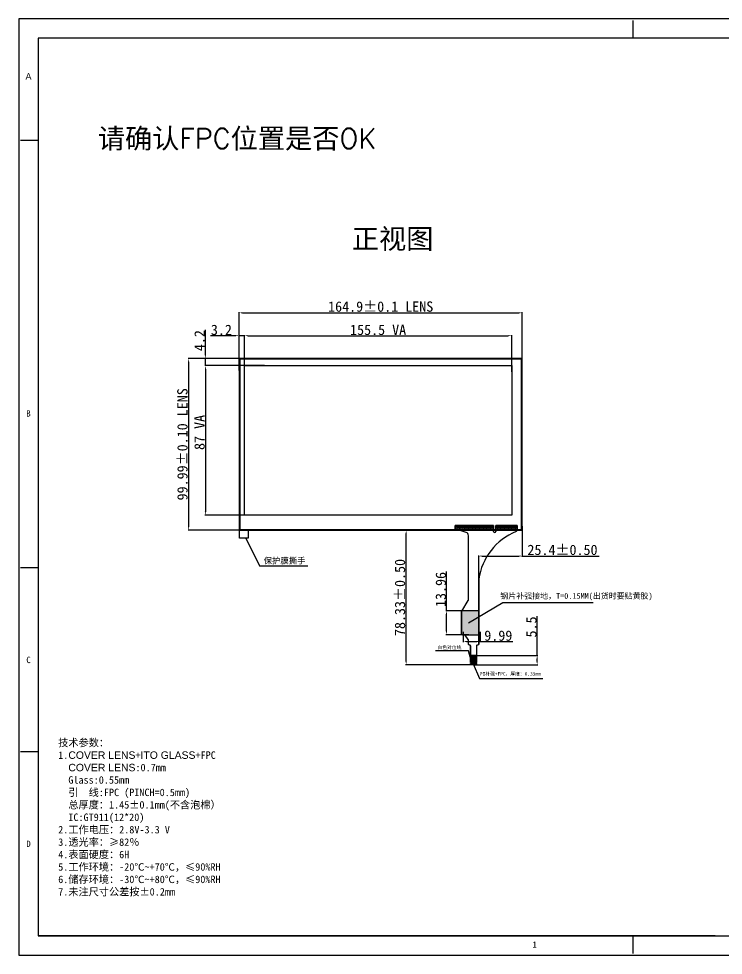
# Model space of a CAD drawing. Extents: x 2865 to 3707, y -451 to 94.
# Drawn here: x 2865 to 3275, y -451 to 94 of the extents above; entities that cross this region are included whole.
import ezdxf

# ---------------------------------------------------------------- set-up
doc = ezdxf.new("R2010")
doc.units = 0
doc.header["$MEASUREMENT"] = 0
doc.linetypes.add('AUSGEZOGEN', pattern=[0])
doc.layers.get('0').update_dxf_attribs({"linetype": 'AUSGEZOGEN'})
doc.layers.add('dim', color=4, linetype='Continuous', lineweight=13)
for name, color, linetype in [('FPC', 3, 'Continuous'), ('LENS', 6, 'Continuous'), ('保护膜', 2, 'Continuous'), ('图框', 7, 'Continuous')]:
    doc.layers.add(name, color=color, linetype=linetype)
doc.styles.add('S2', font='')
doc.styles.add('新宋体', font='')
doc.styles.add('样式 1', font='arial.ttf', dxfattribs={"height": 3})
doc.styles.get('S2').set_extended_font_data('SimSun')
doc.styles.get('新宋体').set_extended_font_data('NSimSun')
doc.dimstyles.new('CMTP', dxfattribs={"dimtxt": 2.3, "dimasz": 2, "dimexe": 0.35, "dimexo": 0.35, "dimgap": 0.35, "dimtad": 1, "dimdsep": 46, "dimtxsty": 'Standard', "dimcen": 2.5, "dimadec": 0, "dimazin": 0, "dimtp": 0.1, "dimtm": 0.1, "dimtfac": 0.8, "dimtmove": 0, "dimatfit": 3, "dimfxl": 1, "dimarcsym": 0})

# ---------------------------------------------------------------- blocks, each defined once
blk = doc.blocks.new('*D1')
at = {"layer": 'Defpoints', "color": 0}
for p in [(3152, -90.61), (2996.5, -111.18), (3152, -111.94)]:
    blk.add_point(p, dxfattribs=at)
at = {"layer": 'dim', "color": 0, "lineweight": -2}
for p, q in [((2996.5, -110.83), (2996.5, -90.26)), ((2998.5, -90.61), (3150, -90.61)), ((3152, -111.59), (3152, -90.26))]:
    blk.add_line(p, q, dxfattribs=at)
at = {"layer": 'dim', "color": 0}
for points in [[(2998.5, -90.28), (2998.5, -90.95), (2996.5, -90.61)], [(3150, -90.28), (3150, -90.95), (3152, -90.61)]]:
    blk.add_solid(points, dxfattribs=at)
at = {"layer": 'dim', "color": 0, "insert": (3074.25, -87.25), "char_height": 6, "attachment_point": 5, "style": '新宋体'}
blk.add_mtext('155.5 VA', dxfattribs=at)
blk = doc.blocks.new('*D2')
at = {"layer": 'Defpoints', "color": 0}
for p in [(3158.2, -77.31), (2993.3, -111.31), (3158.2, -111.31)]:
    blk.add_point(p, dxfattribs=at)
at = {"layer": 'dim', "color": 0, "lineweight": -2}
for p, q in [((2993.3, -110.96), (2993.3, -76.96)), ((2995.3, -77.31), (3156.2, -77.31)), ((3158.2, -110.96), (3158.2, -76.96))]:
    blk.add_line(p, q, dxfattribs=at)
at = {"layer": 'dim', "color": 0}
for points in [[(2995.3, -76.98), (2995.3, -77.64), (2993.3, -77.31)], [(3156.2, -76.98), (3156.2, -77.64), (3158.2, -77.31)]]:
    blk.add_solid(points, dxfattribs=at)
at = {"layer": 'dim', "color": 0, "insert": (3075.75, -73.73), "char_height": 6, "attachment_point": 5, "style": '新宋体'}
blk.add_mtext('164.9%%p0.1 LENS', dxfattribs=at)
blk = doc.blocks.new('*D3')
at = {"layer": 'Defpoints', "color": 0}
for p in [(2996.96, -103.86), (2963.97, -203.85), (2996.96, -203.85)]:
    blk.add_point(p, dxfattribs=at)
at = {"layer": 'dim', "color": 0, "lineweight": -2}
for p, q in [((2996.61, -103.86), (2963.62, -103.86)), ((2963.97, -105.86), (2963.97, -201.85)), ((2996.61, -203.85), (2963.62, -203.85))]:
    blk.add_line(p, q, dxfattribs=at)
at = {"layer": 'dim', "color": 0}
for points in [[(2963.63, -105.86), (2964.3, -105.86), (2963.97, -103.86)], [(2963.63, -201.85), (2964.3, -201.85), (2963.97, -203.85)]]:
    blk.add_solid(points, dxfattribs=at)
at = {"layer": 'dim', "color": 0, "insert": (2960.38, -153.85), "char_height": 6, "attachment_point": 5, "rotation": 90, "style": '新宋体'}
blk.add_mtext('99.99%%p0.10 LENS', dxfattribs=at)
blk = doc.blocks.new('*D4')
at = {"layer": 'Defpoints', "color": 0}
for p in [(3114.1, -250.71), (3127.45, -250.71), (3127.45, -264.67)]:
    blk.add_point(p, dxfattribs=at)
at = {"layer": 'dim', "color": 0, "lineweight": -2}
for p, q in [((3114.1, -250.71), (3114.1, -227.97)), ((3127.1, -250.71), (3113.75, -250.71)), ((3114.1, -262.67), (3114.1, -252.71)), ((3127.1, -264.67), (3113.75, -264.67))]:
    blk.add_line(p, q, dxfattribs=at)
at = {"layer": 'dim', "color": 0}
for points in [[(3113.76, -252.71), (3114.43, -252.71), (3114.1, -250.71)], [(3113.76, -262.67), (3114.43, -262.67), (3114.1, -264.67)]]:
    blk.add_solid(points, dxfattribs=at)
at = {"layer": 'dim', "color": 0, "insert": (3110.75, -238.34), "char_height": 6, "attachment_point": 5, "rotation": 90, "style": '新宋体'}
blk.add_mtext('13.96', dxfattribs=at)
blk = doc.blocks.new('*D5')
at = {"layer": 'Defpoints', "color": 0}
for p in [(3123.72, -262.69), (3133.71, -262.69), (3133.71, -268.61)]:
    blk.add_point(p, dxfattribs=at)
at = {"layer": 'dim', "color": 0, "lineweight": -2}
for p, q in [((3123.72, -263.04), (3123.72, -268.96)), ((3133.71, -263.04), (3133.71, -268.96)), ((3125.72, -268.61), (3131.71, -268.61)), ((3133.71, -268.61), (3152.73, -268.61))]:
    blk.add_line(p, q, dxfattribs=at)
at = {"layer": 'dim', "color": 0}
for points in [[(3125.72, -268.28), (3125.72, -268.95), (3123.72, -268.61)], [(3131.71, -268.28), (3131.71, -268.95), (3133.71, -268.61)]]:
    blk.add_solid(points, dxfattribs=at)
at = {"layer": 'dim', "color": 0, "insert": (3144.22, -265.26), "char_height": 6, "attachment_point": 5, "style": '新宋体'}
blk.add_mtext('9.99', dxfattribs=at)
blk = doc.blocks.new('*D6')
at = {"layer": 'Defpoints', "color": 0}
for p in [(2999.52, -108.06), (2973.7, -195.06), (3000.44, -195.06)]:
    blk.add_point(p, dxfattribs=at)
at = {"layer": 'dim', "color": 0, "lineweight": -2}
for p, q in [((2999.17, -108.06), (2973.35, -108.06)), ((2973.7, -110.06), (2973.7, -193.06)), ((3000.09, -195.06), (2973.35, -195.06))]:
    blk.add_line(p, q, dxfattribs=at)
at = {"layer": 'dim', "color": 0}
for points in [[(2973.37, -110.06), (2974.03, -110.06), (2973.7, -108.06)], [(2973.37, -193.06), (2974.03, -193.06), (2973.7, -195.06)]]:
    blk.add_solid(points, dxfattribs=at)
at = {"layer": 'dim', "color": 0, "insert": (2970.33, -146.94), "char_height": 6, "attachment_point": 5, "rotation": 90, "style": '新宋体'}
blk.add_mtext('87 VA', dxfattribs=at)
blk = doc.blocks.new('*D7')
at = {"layer": 'Defpoints', "color": 0}
for p in [(2993.3, -90.61), (2993.3, -100.7), (2996.5, -116.9)]:
    blk.add_point(p, dxfattribs=at)
at = {"layer": 'dim', "color": 0, "lineweight": -2}
for p, q in [((2991.3, -90.61), (2976.76, -90.61)), ((2993.3, -100.35), (2993.3, -90.26)), ((2996.5, -90.61), (2993.3, -90.61)), ((2996.5, -116.55), (2996.5, -90.26)), ((2998.5, -90.61), (3000.5, -90.61))]:
    blk.add_line(p, q, dxfattribs=at)
at = {"layer": 'dim', "color": 0}
for points in [[(2991.3, -90.28), (2991.3, -90.95), (2993.3, -90.61)], [(2998.5, -90.28), (2998.5, -90.95), (2996.5, -90.61)]]:
    blk.add_solid(points, dxfattribs=at)
at = {"layer": 'dim', "color": 0, "insert": (2983.03, -87.26), "char_height": 6, "attachment_point": 5, "style": '新宋体'}
blk.add_mtext('3.2', dxfattribs=at)
blk = doc.blocks.new('*D8')
at = {"layer": 'Defpoints', "color": 0}
for p in [(2973.7, -103.86), (2986.89, -103.86), (3008.4, -108.06)]:
    blk.add_point(p, dxfattribs=at)
at = {"layer": 'dim', "color": 0, "lineweight": -2}
for p, q in [((2973.7, -101.86), (2973.7, -87.13)), ((2986.54, -103.86), (2973.35, -103.86)), ((3008.05, -108.06), (2973.35, -108.06)), ((2973.7, -108.06), (2973.7, -103.86)), ((2973.7, -110.06), (2973.7, -112.06))]:
    blk.add_line(p, q, dxfattribs=at)
at = {"layer": 'dim', "color": 0}
for points in [[(2973.37, -101.86), (2974.03, -101.86), (2973.7, -103.86)], [(2973.37, -110.06), (2974.03, -110.06), (2973.7, -108.06)]]:
    blk.add_solid(points, dxfattribs=at)
at = {"layer": 'dim', "color": 0, "insert": (2970.35, -93.49), "char_height": 6, "attachment_point": 5, "rotation": 90, "style": '新宋体'}
blk.add_mtext('4.2', dxfattribs=at)
blk = doc.blocks.new('*D13')
at = {"layer": 'Defpoints', "color": 0}
for p in [(3090.58, -203.85), (3109.62, -203.85), (3128.81, -282.18)]:
    blk.add_point(p, dxfattribs=at)
at = {"layer": 'dim', "color": 0, "lineweight": -2}
for p, q in [((3109.27, -203.85), (3090.23, -203.85)), ((3090.58, -280.18), (3090.58, -205.85)), ((3128.46, -282.18), (3090.23, -282.18))]:
    blk.add_line(p, q, dxfattribs=at)
at = {"layer": 'dim', "color": 0}
for points in [[(3090.25, -205.85), (3090.92, -205.85), (3090.58, -203.85)], [(3090.25, -280.18), (3090.92, -280.18), (3090.58, -282.18)]]:
    blk.add_solid(points, dxfattribs=at)
at = {"layer": 'dim', "color": 0, "insert": (3087, -243.01), "char_height": 6, "attachment_point": 5, "rotation": 90, "style": '新宋体'}
blk.add_mtext('78.33%%p0.50', dxfattribs=at)
blk = doc.blocks.new('*D14')
at = {"layer": 'Defpoints', "color": 0}
for p in [(3158.2, -201.16), (3158.2, -218.9), (3132.81, -239.78)]:
    blk.add_point(p, dxfattribs=at)
at = {"layer": 'dim', "color": 0, "lineweight": -2}
for p, q in [((3158.2, -201.51), (3158.2, -219.25)), ((3132.81, -239.43), (3132.81, -218.55)), ((3134.81, -218.9), (3156.2, -218.9)), ((3158.2, -218.9), (3202.94, -218.9))]:
    blk.add_line(p, q, dxfattribs=at)
at = {"layer": 'dim', "color": 0}
for points in [[(3134.81, -218.57), (3134.81, -219.24), (3132.81, -218.9)], [(3156.2, -218.57), (3156.2, -219.24), (3158.2, -218.9)]]:
    blk.add_solid(points, dxfattribs=at)
at = {"layer": 'dim', "color": 0, "insert": (3181.57, -215.32), "char_height": 6, "attachment_point": 5, "style": '新宋体'}
blk.add_mtext('25.4%%p0.50', dxfattribs=at)
blk = doc.blocks.new('*D22')
at = {"layer": 'Defpoints', "color": 0}
for p in [(3129.83, -276.68), (3129.83, -282.18), (3166.83, -282.18)]:
    blk.add_point(p, dxfattribs=at)
at = {"layer": 'dim', "color": 0, "lineweight": -2}
for p, q in [((3166.83, -276.68), (3166.83, -253.89)), ((3130.18, -276.68), (3167.18, -276.68)), ((3130.18, -282.18), (3167.18, -282.18)), ((3166.83, -280.18), (3166.83, -278.68))]:
    blk.add_line(p, q, dxfattribs=at)
at = {"layer": 'dim', "color": 0}
for points in [[(3166.49, -278.68), (3167.16, -278.68), (3166.83, -276.68)], [(3166.49, -280.18), (3167.16, -280.18), (3166.83, -282.18)]]:
    blk.add_solid(points, dxfattribs=at)
at = {"layer": 'dim', "color": 0, "insert": (3163.48, -260.16), "char_height": 6, "attachment_point": 5, "rotation": 90, "style": '新宋体'}
blk.add_mtext('5.5', dxfattribs=at)

msp = doc.modelspace()

# ---------------------------------------------------------------- hatches: boundary and pattern name
at = {"layer": 'FPC', "linetype": 'ByBlock'}
for points in [[(3132.805, -250.712), (3123.3, -250.712), (3123.059, -250.772), (3122.879, -250.953), (3122.819, -251.194), (3122.819, -264.188), (3122.879, -264.429), (3123.059, -264.609), (3123.3, -264.67), (3132.805, -264.67)], [(3131.602, -279.61), (3128.053, -279.61), (3128.053, -279.81), (3131.602, -279.81)]]:
    msp.add_hatch(color=7, dxfattribs=at).paths.add_polyline_path(points)
at = {"layer": 'FPC'}
h = msp.add_hatch(dxfattribs=at)
h.set_pattern_fill('ANGLE', color=256, scale=0.1, style=0)
h.set_pattern_definition([(0, (1740.4716, -731), (0, 0.6985), [0.508, -0.1905]), (90, (1740.4716, -731), (-0.6985, 4e-17), [0.508, -0.1905])])
h.paths.add_polyline_path([(3128.077, -279.81), (3128.077, -280.853), (3128.214, -280.853, -0.4142136), (3128.414, -281.053), (3128.414, -281.394), (3128.077, -281.394), (3128.077, -281.976, 0.4142136), (3128.277, -282.176), (3131.377, -282.176, 0.4142136), (3131.577, -281.976), (3131.577, -281.394), (3131.241, -281.394), (3131.241, -281.053, -0.4142136), (3131.441, -280.853), (3131.577, -280.853), (3131.577, -279.81)])
h.paths.add_polyline_path([(3131.577, -279.61), (3131.577, -276.676), (3128.077, -276.676), (3128.077, -279.61)])

# ---------------------------------------------------------------- linework, layer by layer
msp.add_lwpolyline([(2993.696, -203.447), (3157.796, -203.447), (3157.796, -104.26), (2993.696, -104.26)], close=True)
at = {"layer": 'FPC', "linetype": 'ByBlock'}
for p, q in [((3119.046, -202.79), (3119.046, -201.347)), ((3119.896, -201.468), (3120.196, -201.468)), ((3119.896, -201.868), (3119.896, -201.468)), ((3120.196, -201.868), (3120.196, -201.468)), ((3119.896, -202.618), (3119.896, -202.218)), ((3120.196, -202.618), (3119.896, -202.618)), ((3120.196, -202.618), (3120.196, -202.218))]:
    msp.add_line(p, q, dxfattribs=at)
at = {"layer": 'FPC'}
for p, q in [((3141.146, -201.047), (3119.346, -201.047)), ((3123.446, -201.868), (3123.446, -201.193)), ((3123.446, -201.193), (3123.846, -201.193)), ((3123.846, -201.193), (3123.846, -202.893)), ((3141.446, -204.533), (3141.446, -201.347)), ((3142.696, -201.347), (3142.696, -204.533)), ((3154.896, -201.047), (3142.996, -201.047)), ((3155.196, -203.671), (3155.196, -201.347)), ((3125.435, -205.114), (3119.399, -203.268)), ((3119.546, -201.868), (3119.896, -201.868)), ((3119.546, -202.218), (3119.546, -201.868)), ((3119.896, -202.218), (3119.546, -202.218)), ((3120.196, -201.868), (3120.546, -201.868)), ((3120.546, -202.218), (3120.196, -202.218)), ((3123.046, -202.218), (3123.046, -201.868)), ((3123.046, -201.868), (3123.446, -201.868)), ((3123.446, -202.218), (3123.046, -202.218)), ((3123.446, -202.893), (3123.446, -202.218)), ((3123.846, -202.893), (3123.446, -202.893)), ((3132.805, -270.204), (3132.805, -232.423)), ((3128.077, -271.186), (3128.077, -280.853)), ((3131.577, -271.186), (3131.577, -280.853))]:
    msp.add_line(p, q, dxfattribs=at)
at = {"layer": 'FPC', "linetype": 'ByBlock'}
msp.add_lwpolyline([(3126.85, -207.027, 0.3297139), (3125.435, -205.114), (3119.399, -203.268, -0.3297139), (3119.046, -202.79), (3119.046, -201.347, -0.4142136), (3119.346, -201.047), (3141.146, -201.047, -0.4142136), (3141.446, -201.347), (3141.446, -204.533, 1), (3142.696, -204.533), (3142.696, -201.347, -0.4142136), (3142.996, -201.047), (3154.896, -201.047, -0.4142136), (3155.196, -201.347), (3155.196, -203.671, -0.303829), (3154.577, -204.596, 0.2638686), (3132.805, -232.423), (3132.805, -270.186, -0.4142136), (3132.305, -270.686), (3132.077, -270.686, 0.4142136), (3131.577, -271.186), (3131.577, -280.853), (3131.441, -280.853, 0.4142136), (3131.241, -281.053), (3131.241, -281.294, 0.4142136), (3131.341, -281.394), (3131.577, -281.394), (3131.577, -281.976, -0.4142136), (3131.377, -282.176), (3128.277, -282.176, -0.4142136), (3128.077, -281.976), (3128.077, -281.394), (3128.314, -281.394, 0.4142136), (3128.414, -281.294), (3128.414, -281.053, 0.4142136), (3128.214, -280.853), (3128.077, -280.853), (3128.077, -271.186, 0.4142136), (3127.577, -270.686), (3127.35, -270.686, -0.4142136), (3126.85, -270.186), (3126.85, -267.83, 0.1492054), (3126.764, -267.551), (3124.973, -264.89, 0.2495832), (3124.559, -264.67), (3123.3, -264.67, -0.4142136), (3122.819, -264.188), (3122.819, -251.223, -0.1392927), (3122.893, -250.96), (3126.7, -244.802, 0.1392927), (3126.85, -244.276)], format="xyb", close=True, dxfattribs=at)
at = {"layer": 'FPC'}
for points in [[(3120.546, -201.868), (3120.546, -201.193), (3120.946, -201.193), (3120.946, -202.893), (3120.546, -202.893), (3120.546, -202.218)], [(3128.077, -276.676), (3131.577, -276.676)]]:
    msp.add_lwpolyline(points, dxfattribs=at)
for points in [[(3121.346, -201.193), (3121.746, -201.193), (3121.746, -202.893), (3121.346, -202.893)], [(3122.146, -201.193), (3122.546, -201.193), (3122.546, -202.893), (3122.146, -202.893)], [(3124.246, -201.193), (3124.646, -201.193), (3124.646, -202.893), (3124.246, -202.893)], [(3125.046, -201.193), (3125.446, -201.193), (3125.446, -202.893), (3125.046, -202.893)], [(3125.846, -201.193), (3126.246, -201.193), (3126.246, -202.893), (3125.846, -202.893)], [(3126.646, -201.193), (3127.046, -201.193), (3127.046, -202.893), (3126.646, -202.893)], [(3127.446, -201.193), (3127.846, -201.193), (3127.846, -202.893), (3127.446, -202.893)], [(3128.246, -201.193), (3128.646, -201.193), (3128.646, -202.893), (3128.246, -202.893)], [(3129.046, -201.193), (3129.446, -201.193), (3129.446, -202.893), (3129.046, -202.893)], [(3129.846, -201.193), (3130.246, -201.193), (3130.246, -202.893), (3129.846, -202.893)], [(3130.646, -201.193), (3131.046, -201.193), (3131.046, -202.893), (3130.646, -202.893)], [(3131.446, -201.193), (3131.846, -201.193), (3131.846, -202.893), (3131.446, -202.893)], [(3132.246, -201.193), (3132.646, -201.193), (3132.646, -202.893), (3132.246, -202.893)], [(3133.046, -201.193), (3133.446, -201.193), (3133.446, -202.893), (3133.046, -202.893)], [(3133.846, -201.193), (3134.246, -201.193), (3134.246, -202.893), (3133.846, -202.893)], [(3134.646, -201.193), (3135.046, -201.193), (3135.046, -202.893), (3134.646, -202.893)], [(3135.446, -201.193), (3135.846, -201.193), (3135.846, -202.893), (3135.446, -202.893)], [(3136.246, -201.193), (3136.646, -201.193), (3136.646, -202.893), (3136.246, -202.893)], [(3137.046, -201.193), (3137.446, -201.193), (3137.446, -202.893), (3137.046, -202.893)], [(3137.846, -201.193), (3138.246, -201.193), (3138.246, -202.893), (3137.846, -202.893)], [(3138.646, -201.193), (3139.046, -201.193), (3139.046, -202.893), (3138.646, -202.893)], [(3139.446, -201.193), (3139.846, -201.193), (3139.846, -202.893), (3139.446, -202.893)], [(3140.646, -202.218), (3141.046, -202.218), (3141.046, -201.868), (3140.646, -201.868), (3140.646, -201.193), (3140.246, -201.193), (3140.246, -202.893), (3140.646, -202.893)], [(3143.596, -202.218), (3143.196, -202.218), (3143.196, -201.868), (3143.596, -201.868), (3143.596, -201.193), (3143.996, -201.193), (3143.996, -202.893), (3143.596, -202.893)], [(3144.396, -201.193), (3144.796, -201.193), (3144.796, -202.893), (3144.396, -202.893)], [(3145.196, -201.193), (3145.596, -201.193), (3145.596, -202.893), (3145.196, -202.893)], [(3145.996, -201.193), (3146.396, -201.193), (3146.396, -202.893), (3145.996, -202.893)], [(3146.796, -201.193), (3147.196, -201.193), (3147.196, -202.893), (3146.796, -202.893)], [(3147.596, -201.193), (3147.996, -201.193), (3147.996, -202.893), (3147.596, -202.893)], [(3148.396, -201.193), (3148.796, -201.193), (3148.796, -202.893), (3148.396, -202.893)], [(3149.196, -201.193), (3149.596, -201.193), (3149.596, -202.893), (3149.196, -202.893)], [(3149.996, -201.193), (3150.396, -201.193), (3150.396, -202.893), (3149.996, -202.893)], [(3150.796, -201.193), (3151.196, -201.193), (3151.196, -202.893), (3150.796, -202.893)], [(3151.596, -201.193), (3151.996, -201.193), (3151.996, -202.893), (3151.596, -202.893)], [(3152.396, -201.193), (3152.796, -201.193), (3152.796, -202.893), (3152.396, -202.893)], [(3153.196, -201.193), (3153.596, -201.193), (3153.596, -202.893), (3153.196, -202.893)], [(3154.396, -202.218), (3154.796, -202.218), (3154.796, -201.868), (3154.396, -201.868), (3154.396, -201.193), (3153.996, -201.193), (3153.996, -202.893), (3154.396, -202.893)], [(3123.3, -250.712), (3123.059, -250.772), (3122.879, -250.953), (3122.819, -251.194), (3122.819, -264.188), (3122.879, -264.429), (3123.059, -264.609), (3123.3, -264.67), (3132.805, -264.67), (3132.805, -250.712)]]:
    msp.add_lwpolyline(points, close=True, dxfattribs=at)
at = {"layer": 'FPC', "color": 7}
for points in [[(3128.053, -279.61), (3131.602, -279.61)], [(3128.053, -279.81), (3131.602, -279.81)]]:
    msp.add_lwpolyline(points, dxfattribs=at)
at = {"layer": 'FPC', "linetype": 'ByBlock'}
for centre, radius, start, end in [((3119.346, -201.347), 0.3, 90, 180), ((3119.546, -202.79), 0.5, 180, 252.99242), ((3154.196, -203.671), 1, 292.39879, 360)]:
    msp.add_arc(centre, radius, start, end, dxfattribs=at)
at = {"layer": 'FPC'}
for centre, radius, start, end in [((3141.146, -201.347), 0.3, 360, 90), ((3142.996, -201.347), 0.3, 90, 180), ((3154.896, -201.347), 0.3, 360, 90), ((3124.85, -207.027), 2, 0, 72.99242), ((3142.071, -204.533), 0.625, 180, 360)]:
    msp.add_arc(centre, radius, start, end, dxfattribs=at)
at = {"layer": 'LENS'}
for p, q in [((2993.296, -104.36), (2993.296, -203.347)), ((3157.696, -103.86), (2993.796, -103.86)), ((3158.196, -203.347), (3158.196, -104.36)), ((2993.796, -203.847), (3157.696, -203.847))]:
    msp.add_line(p, q, dxfattribs=at)
msp.add_lwpolyline([(2996.498, -195.064), (2996.498, -108.064), (3151.998, -108.064), (3151.998, -195.064)], close=True, dxfattribs=at)
for centre, start, end in [((2993.796, -104.36), 90, 180), ((3157.696, -104.36), 360, 90), ((2993.796, -203.347), 180, 270), ((3157.696, -203.347), 270, 0)]:
    msp.add_arc(centre, 0.5, start, end, dxfattribs=at)
at = {"layer": '保护膜', "color": 7}
for points in [[(3157.896, -104.16), (2993.596, -104.16), (2993.596, -203.547), (3157.896, -203.547)], [(2993.596, -203.547), (2998.596, -203.547), (2998.596, -208.547), (2993.596, -208.547)]]:
    msp.add_lwpolyline(points, close=True, dxfattribs=at)
at = {"layer": '图框', "lineweight": 25}
msp.add_line((3222.555, 92.921), (3222.555, 82.582), dxfattribs=at)
at = {"layer": '图框', "color": 0, "lineweight": 25, "ltscale": 0.35}
for p, q in [((2876.351, 22.961), (2866.013, 22.961)), ((2876.351, -225.834), (2866.013, -225.834)), ((2876.351, -332.902), (2866.013, -332.902)), ((3270.513, -439.97), (2876.351, -439.97)), ((3222.555, -439.97), (3222.555, -450.309))]:
    msp.add_line(p, q, dxfattribs=at)
for points in [[(3707.305, -451.265), (3707.305, 93.877), (2865.057, 93.877), (2865.057, -451.265)], [(3696.01, -439.97), (3696.01, 82.582), (2876.351, 82.582), (2876.351, -439.97)]]:
    msp.add_lwpolyline(points, close=True, dxfattribs=at)

# ---------------------------------------------------------------- texts
at = {"layer": 'dim', "attachment_point": 1}
for s, insert, char_height, width in [('{\\fSimSun|b0|i0|c134|p54;\\C4;请确认\\Ftxt.shx|c0;FPC\\fSimSun|b0|i0|c134|p54;位置是否\\Ftxt.shx|c0;OK}', (2911.076, 30), 11.60939, 293.21609), ('{\\fSimSun|b0|i0|c134|p54;\\C4;正视图}', (3058.945, -28.429), 11.60939, 293.21609), ('{\\fSimSun|b0|i0|c134|p54;\\C4;保护膜撕手}', (3007.617, -219.836), 3.48282, 87.96483), ('{\\fSimSun|b0|i0|c134|p54;\\C4;钢片补强接地，\\Ftxt|c134;T=0.15MM(\\fSimSun|b0|i0|c134|p54;\\C1;出货时要贴黄胶\\Ftxt|c134;)}', (3145.36, -240.443), 3.316968, 94.56988), ('{\\fSimSun|b0|i0|c134|p54;\\C4;白色对位线}', (3108.847, -271.071), 1.99018, 50.26561), ('{\\C4;PI\\fSimSun|b0|i0|c134|p54;补强+\\Ftxt|c134;FPC\\fSimSun|b0|i0|c134|p54;，厚度：0.35\\Ftxt|c134;mm}', (3133.529, -286.463), 1.99018, 50.26561)]:
    msp.add_mtext(s, dxfattribs=dict(at, insert=insert, char_height=char_height, width=width))
at = {"layer": 'dim', "insert": (2888.039, -325.359), "char_height": 4.338016, "width": 140.14313, "attachment_point": 1, "style": 'S2'}
msp.add_mtext('{\\fSimSun|b0|i0|c134|p54;技术参数}：\\P1.{\\fArial|b0|i0|c0|p32;COVER LENS}+{\\fArial|b0|i0|c0|p32;ITO GLASS}+FPC                                               \\P  {\\fArial|b0|i0|c0|p32;COVER LENS}:0.7mm\\P  Glass:0.55mm\\P  引  线:FPC (PINCH=0.5mm)\\P  总厚度：1.45%%P0.1mm(不含泡棉）\\P  IC:GT911(12*20)\\P2.工作电压：2.8V-3.3 V \\P3.透光率：≥82％\\P4.表面硬度：6H\\P5.工作环境：-20℃~+70℃，≤90%RH\\P6.储存环境：-30℃~+80℃，≤90%RH\\P7.未注尺寸公差按±0.2mm', dxfattribs=at)
at = {"layer": '图框', "color": 0, "lineweight": 25, "ltscale": 0.35, "width": 109.20945, "attachment_point": 5, "style": '样式 1'}
for s, insert, char_height in [('A', (2870.737, 60.326), 3.753), ('{\\fSimSun|b0|i0|c134|p2;B}', (2870.737, -135.848), 3.75268), ('{\\fSimSun|b0|i0|c134|p2;C}', (2870.737, -279.368), 3.75268), ('{\\fSimSun|b0|i0|c134|p2;D}', (2870.737, -386.436), 3.75268), ('{\\fSimSun|b0|i0|c134|p2;1}', (3165.394, -445.043), 3.75268)]:
    msp.add_mtext(s, dxfattribs=dict(at, insert=insert, char_height=char_height))

# ---------------------------------------------------------------- dimensions: what is measured, and where the dimension line sits
at = {"layer": 'dim'}
for base, p1, p2, text, picture, middle in [((3158.196, -77.311), (2993.296, -111.312), (3158.196, -111.312), '<>%%p0.1 LENS', '*D2', (3075.746, -73.726)), ((3151.998, -90.614), (2996.498, -111.183), (3151.998, -111.941), '<> VA', '*D1', (3074.248, -87.248)), ((3158.204, -218.902), (3132.805, -239.778), (3158.204, -201.163), '<>%%p0.50', '*D14', (3181.571, -215.317))]:
    dim = msp.add_linear_dim(base=base, p1=p1, p2=p2, text=text, dimstyle='CMTP', override={"dimtxt": 6, "dimtxsty": '新宋体'}, dxfattribs=at)
    dim.commit()
    dim.dimension.update_dxf_attribs({"geometry": picture, "text_midpoint": middle})
for base, p1, p2, picture, middle in [((2973.699, -103.86), (3008.395, -108.064), (2986.891, -103.86), '*D8', (2970.349, -93.494)), ((3114.097, -250.712), (3127.453, -264.67), (3127.453, -250.712), '*D4', (3110.747, -238.34))]:
    dim = msp.add_linear_dim(base=base, p1=p1, p2=p2, angle=90, dimstyle='CMTP', override={"dimtxt": 6, "dimtxsty": '新宋体'}, dxfattribs=at)
    dim.commit()
    dim.dimension.update_dxf_attribs({"geometry": picture, "text_midpoint": middle})
for base, p1, p2, picture, middle in [((2993.296, -90.614), (2996.498, -116.896), (2993.296, -100.7), '*D7', (2983.029, -87.264)), ((3133.705, -268.614), (3123.719, -262.689), (3133.705, -262.689), '*D5', (3144.217, -265.264))]:
    dim = msp.add_linear_dim(base=base, p1=p1, p2=p2, dimstyle='CMTP', override={"dimtxt": 6, "dimtxsty": '新宋体'}, dxfattribs=at)
    dim.commit()
    dim.dimension.update_dxf_attribs({"geometry": picture, "text_midpoint": middle})
for base, p1, p2, text, picture, middle in [((2963.966, -203.847), (2996.959, -103.86), (2996.959, -203.847), '<>%%p0.10 LENS', '*D3', (2960.382, -153.854)), ((3090.582, -203.847), (3128.812, -282.176), (3109.623, -203.847), '<>%%p0.50', '*D13', (3086.998, -243.012))]:
    dim = msp.add_linear_dim(base=base, p1=p1, p2=p2, angle=90, text=text, dimstyle='CMTP', override={"dimtxt": 6, "dimtxsty": '新宋体'}, dxfattribs=at)
    dim.commit()
    dim.dimension.update_dxf_attribs({"geometry": picture, "text_midpoint": middle})
dim = msp.add_linear_dim(base=(2973.699, -195.064), p1=(2999.522, -108.064), p2=(3000.436, -195.064), angle=90, text='<> VA', dimstyle='CMTP', override={"dimtxt": 6, "dimtxsty": '新宋体'}, dxfattribs=at)
dim.commit()
dim.dimension.update_dxf_attribs({"geometry": '*D6', "text_midpoint": (2973.699, -146.943), "dimtype": 160})
dim = msp.add_linear_dim(base=(3166.828, -282.176), p1=(3129.827, -276.676), p2=(3129.827, -282.176), angle=90, dimstyle='CMTP', override={"dimtxt": 6, "dimtxsty": '新宋体'}, dxfattribs=at)
dim.commit()
dim.dimension.update_dxf_attribs({"geometry": '*D22', "text_midpoint": (3166.828, -260.156), "dimtype": 160})

# ---------------------------------------------------------------- leaders
for points, override in [([(2997.192, -208.547), (3005.286, -224.635), (3033.276, -224.635)], {"dimtxt": 6, "dimtxsty": '新宋体'}), ([(3126.89, -257.751), (3146.774, -246.011), (3199.349, -246.011)], {"dimtxt": 4}), ([(3128.442, -279.724), (3126.886, -274.058), (3107.744, -274.058)], {"dimtxt": 4}), ([(3129.49, -281.586), (3133.264, -290.073), (3170.049, -290.073)], {"dimtxt": 4})]:
    msp.add_leader(points, dimstyle='CMTP', override=override, dxfattribs=at)

doc.saveas('drawing.dxf')
